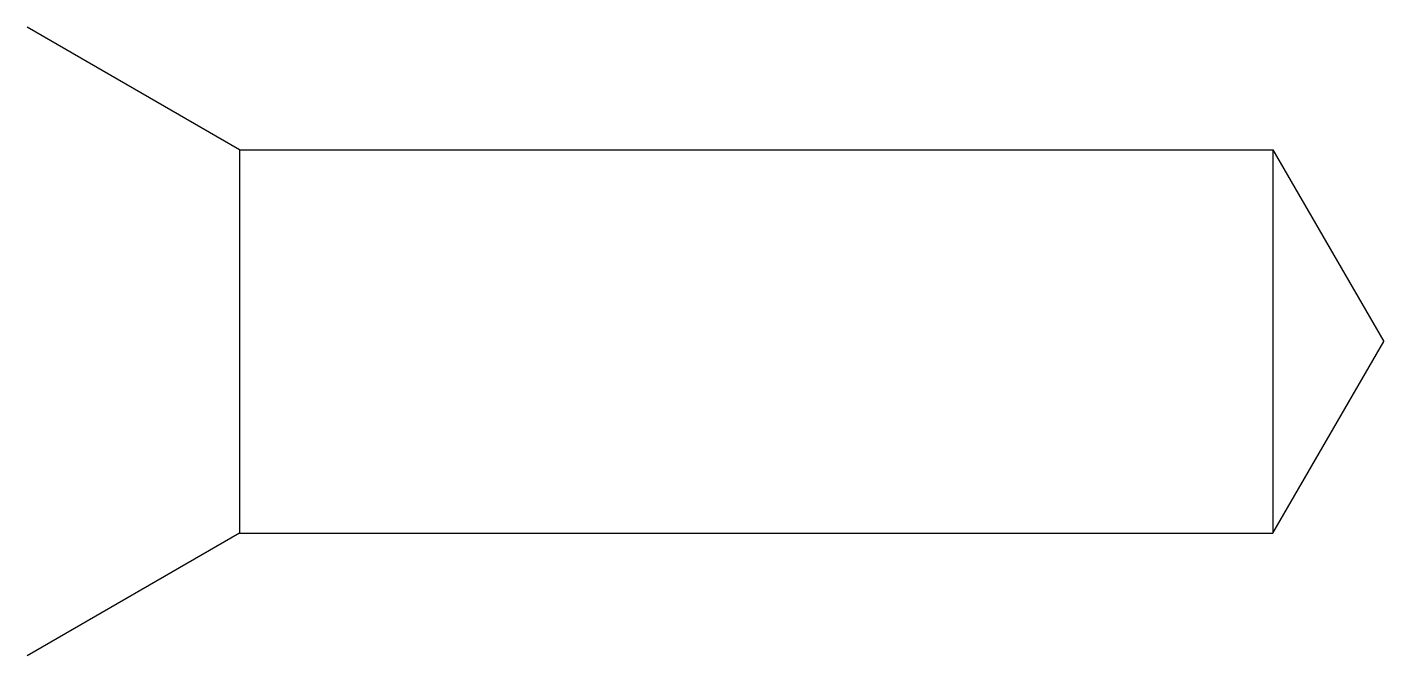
# Model space of a CAD drawing. Header units: millimetres. Extents: x -1575.24 to -1569.06, y 459.98 to 462.85.
import ezdxf

# ---------------------------------------------------------------- set-up
doc = ezdxf.new("R2010")
doc.units = ezdxf.units.MM
doc.layers.get('0').update_dxf_attribs({"color": 255})

msp = doc.modelspace()

# ---------------------------------------------------------------- linework, layer by layer
at = {"color": 3}
for p, q in [((-1574.2768, 462.2866), (-1575.2445, 462.8453)), ((-1574.2768, 462.2866), (-1569.57, 462.2866)), ((-1574.2768, 462.2866), (-1574.2768, 460.5402)), ((-1569.57, 462.2866), (-1569.0644, 461.4134)), ((-1569.57, 462.2866), (-1569.57, 460.5402)), ((-1569.57, 460.5402), (-1569.0644, 461.4134)), ((-1574.2768, 460.5402), (-1575.2445, 459.9815)), ((-1574.2768, 460.5402), (-1569.57, 460.5402))]:
    msp.add_line(p, q, dxfattribs=at)

doc.saveas('drawing.dxf')
